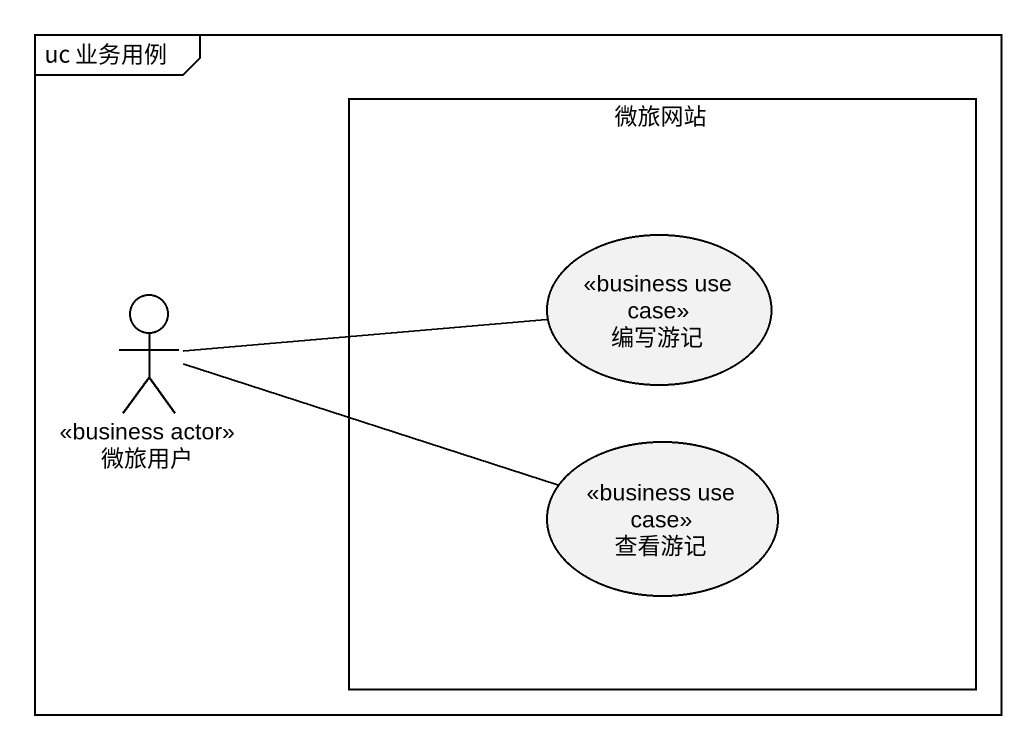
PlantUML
@startuml
mainframe uc 业务用例
rectangle 微旅网站 {
  usecase 编写游记 <<business use case>>
  usecase 查看游记 <<business use case>>
}
actor 微旅用户 <<business actor>>
微旅用户 -right- 编写游记
微旅用户 -right- 查看游记
@enduml
